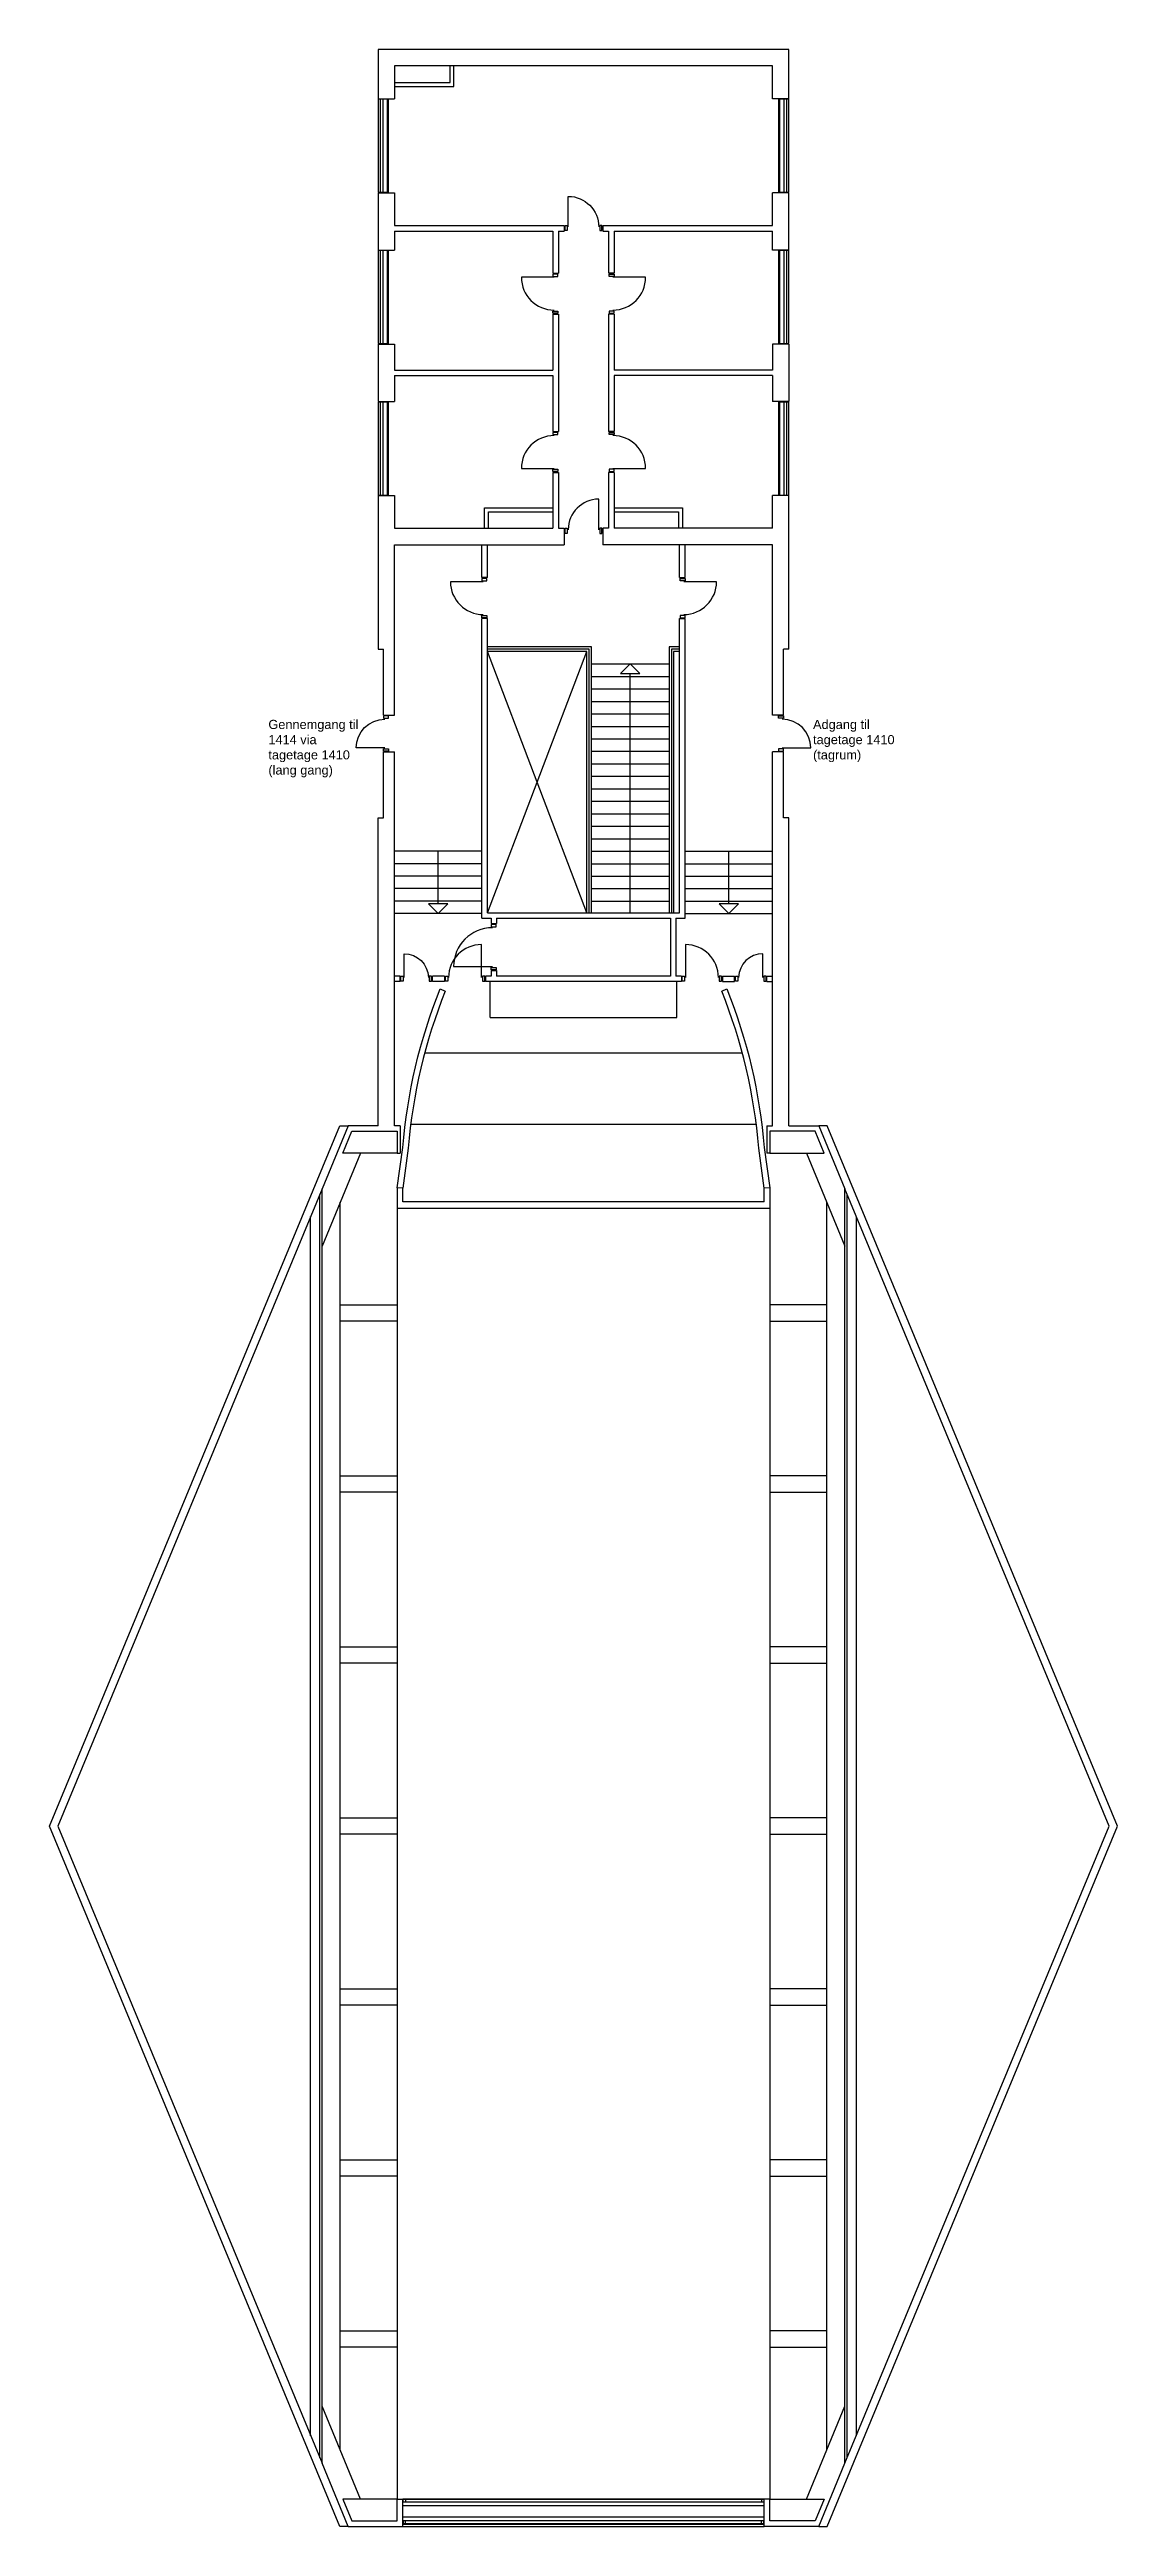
# Model space of a CAD drawing. Header units: millimetres. Extents: x -139084737 to -139061337, y 257852077 to 257906397.
import ezdxf

# ---------------------------------------------------------------- set-up
doc = ezdxf.new("R2010")
doc.units = ezdxf.units.MM
doc.header["$LTSCALE"] = 100
for name, color, linetype in [('A10--T', 1, 'Continuous'), ('A12----', 1, 'Continuous'), ('A21----', 7, 'Continuous'), ('a22--l-', 1, 'Continuous'), ('A22--U-', 3, 'Continuous'), ('A24----', 1, 'Continuous'), ('A27----', 1, 'Continuous'), ('A314---', 1, 'Continuous'), ('A314-S-', 8, 'Continuous'), ('A321---', 1, 'Continuous'), ('A37----', 2, 'Continuous')]:
    doc.layers.add(name, color=color, linetype=linetype)
doc.styles.add('ARIAL', font='arial.ttf')

# ---------------------------------------------------------------- blocks, each defined once
blk = doc.blocks.new('PIL')
for p, q in [((0, 0), (-212.1320343559637, -212.1320343559637)), ((0, 7.276e-12), (212.1320343559637, -212.1320343559564)), ((-212.1320343559637, -212.1320343559637), (212.1320343559746, -212.1320343559637))]:
    blk.add_line(p, q)
blk = doc.blocks.new('V206')
for p, q in [((2050.000000000007, 109.9999999999854), (10, 110)), ((2050.000000000007, 49.99999999998545), (10, 50))]:
    blk.add_line(p, q)
blk.add_lwpolyline([(2050.000000000015, -1.09139e-11), (2050.000000000007, 229.9999999999818), (10, 229.9999999999964), (10, -1.09139e-11)], close=True)
blk = doc.blocks.new('V206A3')
for p, q in [((2060, 204.9999999999782), (-7.276e-12, 204.9999999999782)), ((2060, 54.99999999997453), (-7.276e-12, 54.99999999997817))]:
    blk.add_line(p, q)
blk = doc.blocks.new('D85V')
for points in [[(70, 110.0424046834014), (20, 110.0424046834014), (20, 0.0424046834014007), (70, 0.0424046834014007)], [(830, 0.0424046834014007), (780, 0.0424046834014007), (780, 110.0424046834014), (830, 110.0424046834014)]]:
    blk.add_lwpolyline(points, close=True)
blk.add_lwpolyline([(90, 30.0424046834014), (90, -639.9575953165986, 0.4142135623730951), (760, 30.0424046834014)], format="xyb")
blk = doc.blocks.new('D85H')
for points in [[(-830, 0), (-780, 0), (-780, 110), (-830, 110)], [(-69.99999999999272, 110.0424046834014), (-19.99999999999272, 110.0424046834014), (-19.99999999999272, 0.0424046834014007), (-69.99999999999272, 0.0424046834014007)]]:
    blk.add_lwpolyline(points, close=True)
blk.add_lwpolyline([(-89.99999999999272, 30.0424046834014), (-89.99999999999272, -639.957595316555, -0.4142135623730948), (-760, 30.0424046834014)], format="xyb")
blk = doc.blocks.new('D90V')
for points in [[(20, 0.0424046834014007), (70, 0.0424046834014007), (70, 110.0424046834014), (20, 110.0424046834014)], [(829.9999999999927, 110.0424046834014), (879.9999999999927, 110.0424046834014), (879.9999999999927, 0.0424046834014007), (829.9999999999927, 0.0424046834014007)]]:
    blk.add_lwpolyline(points, close=True)
blk.add_lwpolyline([(90, 28.39798818088457), (90, -691.6020118191154, 0.4142135623730951), (810, 28.39798818088457)], format="xyb")
blk = doc.blocks.new('D90H')
for points in [[(-879.9999999999927, 0), (-829.9999999999927, 0), (-829.9999999999927, 110), (-879.9999999999927, 110)], [(-19.99999999999272, 109.9999999999927), (-19.99999999999272, -7.276e-12), (-69.99999999999272, -7.276e-12), (-69.99999999999272, 109.9999999999927)]]:
    blk.add_lwpolyline(points, close=True)
blk.add_lwpolyline([(-809.9999999999927, 28.35558349748317, 0.4142135623730951), (-89.99999999999272, -691.6444165025168), (-89.99999999999272, 28.35558349748317)], format="xyb")
blk = doc.blocks.new('D81V')
for points in [[(20, 110.0424046833941), (20, 0.0424046833941247), (70, 0.0424046833941247), (70, 110.0424046833941)], [(790, 0.0424046833941247), (740, 0.0424046833941247), (740, 110.0424046833941), (790, 110.0424046833941)]]:
    blk.add_lwpolyline(points, close=True)
blk.add_lwpolyline([(90, 28.39798818089184), (90, -601.6020118191082, 0.4142135623730951), (720, 28.39798818089184, 0.4142135623730951)], format="xyb")
blk = doc.blocks.new('D71H')
for points in [[(-640, 110.0424046834014), (-690, 110.0424046834014), (-690, 0.0424046834014007), (-640, 0.0424046834014007)], [(-20.00000000000728, 0.0424046834014007), (-70.00000000000728, 0.0424046834014007), (-70.00000000000728, 110.0424046834014), (-20.00000000000728, 110.0424046834014)]]:
    blk.add_lwpolyline(points, close=True)
blk.add_lwpolyline([(-90, 28.39798818088457), (-90, -491.6020118191154, -0.410250066279564), (-620, 28.39798818088457)], format="xyb")
blk = doc.blocks.new('D95H')
blk.add_line((-89.99999999999272, -821.6444165025423), (-89.99999999999272, 28.35558349748317))
for points in [[(-1010, 0), (-960, 0), (-960, 110), (-1010, 110)], [(-19.99999999999272, 109.9999999999927), (-19.99999999999272, -7.276e-12), (-69.99999999999272, -7.276e-12), (-69.99999999999272, 109.9999999999927)]]:
    blk.add_lwpolyline(points, close=True)
blk.add_arc((-89.99999999999272, 28.35558349748317), 850.0000000000073, 180, 270)
blk = doc.blocks.new('D71V')
for p, q in [((70, 110.0424046834014), (20, 110.0424046834014)), ((20, 110.0424046834014), (20, 0.0424046834014007)), ((20, 0.0424046834014007), (70, 0.0424046834014007)), ((70, 0.0424046834014007), (70, 110.0424046834014)), ((90, 28.39798818088457), (90, -491.6020118191154)), ((639.9999999999927, 0.0424046834014007), (639.9999999999927, 110.0424046834014)), ((639.9999999999927, 110.0424046834014), (689.9999999999927, 110.0424046834014)), ((689.9999999999927, 0.0424046834014007), (639.9999999999927, 0.0424046834014007)), ((689.9999999999927, 110.0424046834014), (689.9999999999927, 0.0424046834014007))]:
    blk.add_line(p, q)
blk.add_arc((91.4526085618927, 37.01359868510917), 528.617606347337, 269.8425545354011, 359.0661302777675)
blk = doc.blocks.new('D81H')
for points in [[(-790, 0.0424046834014007), (-740, 0.0424046834014007), (-740, 110.0424046834014), (-790, 110.0424046834014)], [(-70, 110.0424046834014), (-20, 110.0424046834014), (-20, 0.0424046834014007), (-70, 0.0424046834014007)]]:
    blk.add_lwpolyline(points, close=True)
blk.add_lwpolyline([(-90, 28.39798818088457), (-90, -601.6020118191154, -0.4142135623730951), (-720, 28.39798818088457)], format="xyb")

msp = doc.modelspace()

# ---------------------------------------------------------------- linework, layer by layer
at = {"layer": 'A12----'}
for points in [[(-139078113.0862124, 257882676.7721266), (-139077117.2756885, 257882676.7721266), (-139077117.2756885, 257882196.7721266), (-139078311.8362124, 257882196.7721266)], [(-139068957.2756885, 257882196.7721266), (-139067762.7151645, 257882196.7721266), (-139067961.4651645, 257882676.7721266), (-139068957.2756885, 257882676.7721266)], [(-139078367.2756885, 257878506.7721266), (-139078367.2756885, 257878866.7721266), (-139077117.2756885, 257878866.7721266), (-139077117.2756885, 257878506.7721266)], [(-139067707.2756885, 257878506.7721266), (-139067707.2756885, 257878866.7721266), (-139068957.2756885, 257878866.7721266), (-139068957.2756885, 257878506.7721266)], [(-139078367.2756885, 257874756.7721266), (-139078367.2756885, 257875116.7721266), (-139077117.2756885, 257875116.7721266), (-139077117.2756885, 257874756.7721266)], [(-139067707.2756885, 257874756.7721266), (-139067707.2756885, 257875116.7721266), (-139068957.2756885, 257875116.7721266), (-139068957.2756885, 257874756.7721266)], [(-139078367.2756885, 257871006.7721266), (-139078367.2756885, 257871366.7721266), (-139077117.2756885, 257871366.7721266), (-139077117.2756885, 257871006.7721266)], [(-139067707.2756885, 257871006.7721266), (-139067707.2756885, 257871366.7721266), (-139068957.2756885, 257871366.7721266), (-139068957.2756885, 257871006.7721266)], [(-139078367.2756885, 257867256.7721266), (-139078367.2756885, 257867616.7721266), (-139077117.2756885, 257867616.7721266), (-139077117.2756885, 257867256.7721266)], [(-139067707.2756885, 257867256.7721266), (-139067707.2756885, 257867616.7721266), (-139068957.2756885, 257867616.7721266), (-139068957.2756885, 257867256.7721266)], [(-139078367.2756885, 257863506.7721266), (-139078367.2756885, 257863866.7721266), (-139077117.2756885, 257863866.7721266), (-139077117.2756885, 257863506.7721266)], [(-139067707.2756885, 257863506.7721266), (-139067707.2756885, 257863866.7721266), (-139068957.2756885, 257863866.7721266), (-139068957.2756885, 257863506.7721266)], [(-139078367.2756885, 257859756.7721266), (-139078367.2756885, 257860116.7721266), (-139077117.2756885, 257860116.7721266), (-139077117.2756885, 257859756.7721266)], [(-139067707.2756885, 257859756.7721266), (-139067707.2756885, 257860116.7721266), (-139068957.2756885, 257860116.7721266), (-139068957.2756885, 257859756.7721266)], [(-139078367.2756885, 257856006.7721266), (-139078367.2756885, 257856366.7721266), (-139077117.2756885, 257856366.7721266), (-139077117.2756885, 257856006.7721266)], [(-139067707.2756885, 257856006.7721266), (-139067707.2756885, 257856366.7721266), (-139068957.2756885, 257856366.7721266), (-139068957.2756885, 257856006.7721266)], [(-139077117.2756885, 257852196.7721266), (-139077117.2756885, 257852676.7721266), (-139078311.8362124, 257852676.7721266), (-139078113.0862124, 257852196.7721266)], [(-139068957.2756885, 257852196.7721266), (-139068957.2756885, 257852676.7721266), (-139067762.7151645, 257852676.7721266), (-139067961.4651645, 257852196.7721266)]]:
    msp.add_lwpolyline(points, close=True, dxfattribs=at)
at = {"layer": 'A21----'}
for p, q in [((-139077537.2756885, 257906396.7721266), (-139077537.2756885, 257905316.7721266)), ((-139068537.2756885, 257906396.7721266), (-139077537.2756885, 257906396.7721266)), ((-139077177.2756885, 257906036.7721266), (-139077177.2756885, 257905316.7721266)), ((-139068897.2756885, 257906036.7721266), (-139077177.2756885, 257906036.7721266)), ((-139068897.2756885, 257905316.7721266), (-139068897.2756885, 257906036.7721266)), ((-139068537.2756885, 257905316.7721266), (-139068537.2756885, 257906396.7721266)), ((-139077537.2756885, 257905316.7721266), (-139077177.2756885, 257905316.7721266)), ((-139068537.2756885, 257905316.7721266), (-139068897.2756885, 257905316.7721266)), ((-139077537.2756885, 257903256.7721266), (-139077537.2756885, 257901996.7721266)), ((-139077537.2756885, 257903256.7721266), (-139077177.2756885, 257903256.7721266)), ((-139077177.2756885, 257903256.7721266), (-139077177.2756885, 257902536.7721266)), ((-139068897.2756885, 257902536.7721266), (-139068897.2756885, 257903256.7721266)), ((-139068537.2756885, 257903256.7721266), (-139068897.2756885, 257903256.7721266)), ((-139068537.2756885, 257901996.7721266), (-139068537.2756885, 257903256.7721266)), ((-139077177.2756885, 257902416.7721266), (-139077177.2756885, 257901996.7721266)), ((-139068897.2756885, 257901996.7721266), (-139068897.2756885, 257902416.7721266)), ((-139077537.2756885, 257901996.7721266), (-139077177.2756885, 257901996.7721266)), ((-139068537.2756885, 257901996.7721266), (-139068897.2756885, 257901996.7721266)), ((-139077537.2756885, 257899936.7721266), (-139077537.2756885, 257898676.7721266)), ((-139077537.2756885, 257899936.7721266), (-139077177.2756885, 257899936.7721266)), ((-139077177.2756885, 257899936.7721266), (-139077177.2756885, 257899366.7721266)), ((-139068537.2756885, 257899936.7721266), (-139068897.2756885, 257899936.7721266)), ((-139068897.2756885, 257899936.7721266), (-139068897.2756885, 257899366.7721266)), ((-139068537.2756885, 257899936.7721266), (-139068537.2756885, 257898676.7721266)), ((-139077177.2756885, 257899246.7721266), (-139077177.2756885, 257898676.7721266)), ((-139068897.2756885, 257899246.7721266), (-139068897.2756885, 257898676.7721266)), ((-139077537.2756885, 257898676.7721266), (-139077177.2756885, 257898676.7721266)), ((-139068537.2756885, 257898676.7721266), (-139068897.2756885, 257898676.7721266)), ((-139077537.2756885, 257896616.7721266), (-139077537.2756885, 257893246.7721266)), ((-139077537.2756885, 257896616.7721266), (-139077177.2756885, 257896616.7721266)), ((-139077177.2756885, 257896616.7721266), (-139077177.2756885, 257895896.7721266)), ((-139068897.2756885, 257895896.7721266), (-139068897.2756885, 257896616.7721266)), ((-139068537.2756885, 257896616.7721266), (-139068897.2756885, 257896616.7721266)), ((-139068537.2756885, 257893246.7721266), (-139068537.2756885, 257896616.7721266)), ((-139077177.2756885, 257891801.7721266), (-139077177.2756885, 257895536.7721266)), ((-139068897.2756885, 257891801.7721266), (-139068897.2756885, 257895536.7721266)), ((-139077537.2756885, 257893246.7721266), (-139077417.2756885, 257893246.7721266)), ((-139077417.2756885, 257891801.7721266), (-139077417.2756885, 257893246.7721266)), ((-139075142.2756885, 257887466.7721266), (-139072962.2756885, 257893196.7721266)), ((-139072962.2756885, 257887466.7721266), (-139075142.2756885, 257893196.7721266)), ((-139068657.2756885, 257891801.7721266), (-139068657.2756885, 257893246.7721266)), ((-139068537.2756885, 257893246.7721266), (-139068657.2756885, 257893246.7721266)), ((-139077417.2756885, 257891801.7721266), (-139077177.2756885, 257891801.7721266)), ((-139068657.2756885, 257891801.7721266), (-139068897.2756885, 257891801.7721266)), ((-139077417.2756885, 257890991.7721266), (-139077177.2756885, 257890991.7721266)), ((-139077417.2756885, 257889546.7721266), (-139077417.2756885, 257890991.7721266)), ((-139077177.2756885, 257882796.7721266), (-139077177.2756885, 257890991.7721266)), ((-139068657.2756885, 257890991.7721266), (-139068897.2756885, 257890991.7721266)), ((-139068897.2756885, 257882796.7721266), (-139068897.2756885, 257890991.7721266)), ((-139068657.2756885, 257889546.7721266), (-139068657.2756885, 257890991.7721266)), ((-139077537.2756885, 257889546.7721266), (-139077417.2756885, 257889546.7721266)), ((-139077537.2756885, 257882796.7721266), (-139077537.2756885, 257889546.7721266)), ((-139068537.2756885, 257889546.7721266), (-139068657.2756885, 257889546.7721266)), ((-139068537.2756885, 257882796.7721266), (-139068537.2756885, 257889546.7721266)), ((-139078193.2788404, 257882796.7721266), (-139078767.2756885, 257881410.515588)), ((-139077537.2756885, 257882796.7721266), (-139078193.2788404, 257882796.7721266)), ((-139077057.2756885, 257882796.7721266), (-139077177.2756885, 257882796.7721266)), ((-139077057.2756885, 257882796.7721266), (-139077057.2756885, 257882196.7721266)), ((-139069017.2756885, 257882796.7721266), (-139068897.2756885, 257882796.7721266)), ((-139069017.2756885, 257882796.7721266), (-139069017.2756885, 257882196.7721266)), ((-139068537.2756885, 257882796.7721266), (-139067881.2725365, 257882796.7721266)), ((-139067881.2725365, 257882796.7721266), (-139067307.2756885, 257881410.515588)), ((-139077922.1958283, 257882196.7721266), (-139078767.2756885, 257880155.8245398)), ((-139077117.2756885, 257882196.7721266), (-139077057.2756885, 257882196.7721266)), ((-139068957.2756885, 257882196.7721266), (-139069017.2756885, 257882196.7721266)), ((-139068152.3555486, 257882196.7721266), (-139067307.2756885, 257880155.8245398)), ((-139077922.1958283, 257852676.7721266), (-139078767.2756885, 257854717.7197134)), ((-139068152.3555486, 257852676.7721266), (-139067307.2756885, 257854717.7197134)), ((-139078193.2788404, 257852076.7721266), (-139078767.2756885, 257853463.0286653)), ((-139067881.2725365, 257852076.7721266), (-139067307.2756885, 257853463.0286653)), ((-139077117.2756885, 257852676.7721266), (-139076997.2756885, 257852676.7721266)), ((-139076997.2756885, 257852076.7721266), (-139076997.2756885, 257852676.7721266)), ((-139068957.2756885, 257852676.7721266), (-139069077.2756885, 257852676.7721266)), ((-139069077.2756885, 257852076.7721266), (-139069077.2756885, 257852676.7721266)), ((-139078193.2788404, 257852076.7721266), (-139076997.2756885, 257852076.7721266)), ((-139067881.2725365, 257852076.7721266), (-139069077.2756885, 257852076.7721266))]:
    msp.add_line(p, q, dxfattribs=at)
at = {"layer": 'A21----', "color": 15}
msp.add_line((-139076997.2756885, 257852076.7721266), (-139069077.2756885, 257852076.7721266), dxfattribs=at)
at = {"layer": 'a22--l-'}
for p, q in [((-139075262.2756885, 257894816.7721266), (-139075262.2756885, 257895536.7721266)), ((-139075142.2756885, 257894816.7721266), (-139075142.2756885, 257895536.7721266)), ((-139070932.2756885, 257894816.7721266), (-139070932.2756885, 257895536.7721266)), ((-139070812.2756885, 257894816.7721266), (-139070812.2756885, 257895536.7721266)), ((-139075142.2756885, 257894816.7721266), (-139075262.2756885, 257894816.7721266)), ((-139070932.2756885, 257894816.7721266), (-139070812.2756885, 257894816.7721266)), ((-139075142.2756885, 257893916.7721266), (-139075262.2756885, 257893916.7721266)), ((-139075262.2756885, 257887346.7721266), (-139075262.2756885, 257893916.7721266)), ((-139075142.2756885, 257887466.7721266), (-139075142.2756885, 257893916.7721266)), ((-139070932.2756885, 257893916.7721266), (-139070812.2756885, 257893916.7721266)), ((-139070932.2756885, 257887466.7721266), (-139070932.2756885, 257893916.7721266)), ((-139070812.2756885, 257887346.7721266), (-139070812.2756885, 257893916.7721266)), ((-139075142.2756885, 257887466.7721266), (-139070932.2756885, 257887466.7721266)), ((-139075262.2756885, 257887346.7721266), (-139075062.2756885, 257887346.7721266)), ((-139075062.2756885, 257887346.7721266), (-139075062.2756885, 257887226.7721266)), ((-139075062.2756885, 257887226.7721266), (-139074942.2756885, 257887226.7721266)), ((-139074942.2756885, 257887346.7721266), (-139071132.2756885, 257887346.7721266)), ((-139074942.2756885, 257887346.7721266), (-139074942.2756885, 257887226.7721266)), ((-139071132.2756885, 257887346.7721266), (-139071132.2756885, 257886076.7721266)), ((-139071012.2756885, 257887346.7721266), (-139070812.2756885, 257887346.7721266)), ((-139071012.2756885, 257887346.7721266), (-139071012.2756885, 257886076.7721266)), ((-139077057.2756885, 257886076.7721266), (-139077177.2756885, 257886076.7721266)), ((-139077057.2756885, 257885956.7721266), (-139077177.2756885, 257885956.7721266)), ((-139077057.2756885, 257885956.7721266), (-139077057.2756885, 257886076.7721266)), ((-139076347.2756885, 257885956.7721266), (-139076347.2756885, 257886076.7721266)), ((-139076082.2756885, 257886076.7721266), (-139076347.2756885, 257886076.7721266)), ((-139076082.2756885, 257885956.7721266), (-139076347.2756885, 257885956.7721266)), ((-139076082.2756885, 257886076.7721266), (-139076082.2756885, 257885956.7721266)), ((-139075182.2756885, 257886076.7721266), (-139075182.2756885, 257885956.7721266)), ((-139075062.2756885, 257886076.7721266), (-139075182.2756885, 257886076.7721266)), ((-139070892.2756885, 257885956.7721266), (-139075182.2756885, 257885956.7721266)), ((-139075062.2756885, 257886196.7721266), (-139075062.2756885, 257886076.7721266)), ((-139075062.2756885, 257886196.7721266), (-139074942.2756885, 257886196.7721266)), ((-139074942.2756885, 257886196.7721266), (-139074942.2756885, 257886076.7721266)), ((-139071132.2756885, 257886076.7721266), (-139074942.2756885, 257886076.7721266)), ((-139070892.2756885, 257886076.7721266), (-139071012.2756885, 257886076.7721266)), ((-139070892.2756885, 257886076.7721266), (-139070892.2756885, 257885956.7721266)), ((-139069992.2756885, 257886076.7721266), (-139069992.2756885, 257885956.7721266)), ((-139069992.2756885, 257886076.7721266), (-139069727.2756885, 257886076.7721266)), ((-139069992.2756885, 257885956.7721266), (-139069727.2756885, 257885956.7721266)), ((-139069727.2756885, 257885956.7721266), (-139069727.2756885, 257886076.7721266)), ((-139069017.2756885, 257885956.7721266), (-139069017.2756885, 257886076.7721266)), ((-139069017.2756885, 257886076.7721266), (-139068897.2756885, 257886076.7721266)), ((-139069017.2756885, 257885956.7721266), (-139068897.2756885, 257885956.7721266)), ((-139069556.0590081, 257884387.7721266), (-139076518.4923688, 257884387.7721266)), ((-139069250.1244434, 257882818.7721266), (-139076824.4269335, 257882818.7721266)), ((-139077117.2756885, 257881431.0516043), (-139077117.2756885, 257852676.7721266)), ((-139068957.2756885, 257880976.7721266), (-139077117.2756885, 257880976.7721266)), ((-139076997.2756885, 257881126.7721266), (-139076997.2756885, 257881422.9595939)), ((-139069077.2756885, 257881126.7721266), (-139076997.2756885, 257881126.7721266)), ((-139069077.2756885, 257881126.7721266), (-139069077.2756885, 257881422.9595939)), ((-139068957.2756885, 257881431.0516043), (-139068957.2756885, 257852676.7721266))]:
    msp.add_line(p, q, dxfattribs=at)
for points in [[(-139077177.2756885, 257905586.7721266), (-139075877.2756885, 257905586.7721266), (-139075877.2756885, 257906036.7721266)], [(-139077177.2756885, 257905671.7721266), (-139075962.2756885, 257905671.7721266), (-139075962.2756885, 257906036.7721266)], [(-139075207.2756885, 257895896.7721266), (-139075207.2756885, 257896346.7721266), (-139073707.2756885, 257896346.7721266)], [(-139075122.2756885, 257895896.7721266), (-139075122.2756885, 257896261.7721266), (-139073707.2756885, 257896261.7721266)], [(-139072367.2756885, 257896346.7721266), (-139070867.2756885, 257896346.7721266), (-139070867.2756885, 257895896.7721266)], [(-139072367.2756885, 257896261.7721266), (-139070952.2756885, 257896261.7721266), (-139070952.2756885, 257895896.7721266)]]:
    msp.add_lwpolyline(points, dxfattribs=at)
for points in [[(-139076997.2756885, 257882316.7721266, -0.0748291619242209), (-139076177.2756885, 257885796.7721266), (-139076068.5767152, 257885745.409257, 0.0747417548194822), (-139076877.9369589, 257882303.7992761), (-139076997.2756885, 257881422.9595939), (-139077117.2756885, 257881431.0516043)], [(-139069897.2756885, 257885796.7721266, -0.0748291619242209), (-139069077.2756885, 257882316.7721266), (-139068957.2756885, 257881431.0516043), (-139069077.2756885, 257881422.9595939), (-139069196.614418, 257882303.7992761, 0.0747417548194823), (-139070005.9746617, 257885745.409257)]]:
    msp.add_lwpolyline(points, format="xyb", close=True, dxfattribs=at)
at = {"layer": 'A22--U-'}
for p, q in [((-139077177.2756885, 257902536.7721266), (-139073462.2756885, 257902536.7721266)), ((-139077177.2756885, 257902416.7721266), (-139073707.2756885, 257902416.7721266)), ((-139073707.2756885, 257902416.7721266), (-139073707.2756885, 257901491.7721266)), ((-139073587.2756885, 257902416.7721266), (-139073462.2756885, 257902416.7721266)), ((-139073587.2756885, 257902416.7721266), (-139073587.2756885, 257901491.7721266)), ((-139073462.2756885, 257902536.7721266), (-139073462.2756885, 257902416.7721266)), ((-139072612.2756885, 257902536.7721266), (-139068897.2756885, 257902536.7721266)), ((-139072612.2756885, 257902536.7721266), (-139072612.2756885, 257902416.7721266)), ((-139072612.2756885, 257902416.7721266), (-139072487.2756885, 257902416.7721266)), ((-139072487.2756885, 257902416.7721266), (-139072487.2756885, 257901491.7721266)), ((-139072367.2756885, 257902416.7721266), (-139072367.2756885, 257901491.7721266)), ((-139072367.2756885, 257902416.7721266), (-139068897.2756885, 257902416.7721266)), ((-139073707.2756885, 257901491.7721266), (-139073587.2756885, 257901491.7721266)), ((-139072367.2756885, 257901491.7721266), (-139072487.2756885, 257901491.7721266)), ((-139073707.2756885, 257900591.7721266), (-139073707.2756885, 257899366.7721266)), ((-139073707.2756885, 257900591.7721266), (-139073587.2756885, 257900591.7721266)), ((-139073587.2756885, 257900591.7721266), (-139073587.2756885, 257898021.7721266)), ((-139072367.2756885, 257900591.7721266), (-139072487.2756885, 257900591.7721266)), ((-139072487.2756885, 257900591.7721266), (-139072487.2756885, 257898021.7721266)), ((-139072367.2756885, 257900591.7721266), (-139072367.2756885, 257899366.7721266)), ((-139077177.2756885, 257899366.7721266), (-139073707.2756885, 257899366.7721266)), ((-139077177.2756885, 257899246.7721266), (-139073707.2756885, 257899246.7721266)), ((-139073707.2756885, 257899246.7721266), (-139073707.2756885, 257898021.7721266)), ((-139068897.2756885, 257899366.7721266), (-139072367.2756885, 257899366.7721266)), ((-139068897.2756885, 257899246.7721266), (-139072367.2756885, 257899246.7721266)), ((-139072367.2756885, 257899246.7721266), (-139072367.2756885, 257898021.7721266)), ((-139073707.2756885, 257898021.7721266), (-139073587.2756885, 257898021.7721266)), ((-139072367.2756885, 257898021.7721266), (-139072487.2756885, 257898021.7721266)), ((-139073707.2756885, 257897121.7721266), (-139073707.2756885, 257895896.7721266)), ((-139073707.2756885, 257897121.7721266), (-139073587.2756885, 257897121.7721266)), ((-139073587.2756885, 257897121.7721266), (-139073587.2756885, 257895896.7721266)), ((-139072367.2756885, 257897121.7721266), (-139072487.2756885, 257897121.7721266)), ((-139072487.2756885, 257897121.7721266), (-139072487.2756885, 257895896.7721266)), ((-139072367.2756885, 257897121.7721266), (-139072367.2756885, 257895896.7721266)), ((-139077177.2756885, 257895896.7721266), (-139073707.2756885, 257895896.7721266)), ((-139073587.2756885, 257895896.7721266), (-139073462.2756885, 257895896.7721266)), ((-139073462.2756885, 257895896.7721266), (-139073462.2756885, 257895536.7721266)), ((-139072487.2756885, 257895896.7721266), (-139072612.2756885, 257895896.7721266)), ((-139072612.2756885, 257895896.7721266), (-139072612.2756885, 257895536.7721266)), ((-139068897.2756885, 257895896.7721266), (-139072367.2756885, 257895896.7721266)), ((-139077177.2756885, 257895536.7721266), (-139073462.2756885, 257895536.7721266)), ((-139068897.2756885, 257895536.7721266), (-139072612.2756885, 257895536.7721266))]:
    msp.add_line(p, q, dxfattribs=at)
at = {"layer": 'A24----'}
for p, q in [((-139072862.2756885, 257893296.7721266), (-139075142.2756885, 257893296.7721266)), ((-139072912.2756885, 257893246.7721266), (-139075142.2756885, 257893246.7721266)), ((-139072962.2756885, 257893196.7721266), (-139075142.2756885, 257893196.7721266)), ((-139072962.2756885, 257887466.7721266), (-139072962.2756885, 257893196.7721266)), ((-139072912.2756885, 257887466.7721266), (-139072912.2756885, 257893246.7721266)), ((-139072862.2756885, 257887466.7721266), (-139072862.2756885, 257893296.7721266)), ((-139072862.2756885, 257892922.9626028), (-139071162.2756885, 257892922.9626028)), ((-139070932.2756885, 257893296.7721266), (-139071162.2756885, 257893296.7721266)), ((-139071162.2756885, 257893296.7721266), (-139071162.2756885, 257887466.7721266)), ((-139070932.2756885, 257893246.7721266), (-139071112.2756885, 257893246.7721266)), ((-139071112.2756885, 257893246.7721266), (-139071112.2756885, 257887466.7721266)), ((-139070932.2756885, 257893196.7721266), (-139071062.2756885, 257893196.7721266)), ((-139071062.2756885, 257893196.7721266), (-139071062.2756885, 257887466.7721266)), ((-139072862.2756885, 257892649.153079), (-139071162.2756885, 257892649.153079)), ((-139072862.2756885, 257892375.3435552), (-139071162.2756885, 257892375.3435552)), ((-139072012.2756885, 257887466.7721266), (-139072012.2756885, 257892710.8305685)), ((-139072862.2756885, 257892101.5340314), (-139071162.2756885, 257892101.5340314)), ((-139072862.2756885, 257891827.7245076), (-139071162.2756885, 257891827.7245076)), ((-139072862.2756885, 257891553.9149837), (-139071162.2756885, 257891553.9149837)), ((-139072862.2756885, 257891280.10546), (-139071162.2756885, 257891280.10546)), ((-139072862.2756885, 257891006.2959361), (-139071162.2756885, 257891006.2959361)), ((-139072862.2756885, 257890732.4864123), (-139071162.2756885, 257890732.4864123)), ((-139072862.2756885, 257890458.6768885), (-139071162.2756885, 257890458.6768885)), ((-139072862.2756885, 257890184.8673647), (-139071162.2756885, 257890184.8673647)), ((-139072862.2756885, 257889911.0578409), (-139071162.2756885, 257889911.0578409)), ((-139072862.2756885, 257889637.2483171), (-139071162.2756885, 257889637.2483171)), ((-139072862.2756885, 257889363.4387933), (-139071162.2756885, 257889363.4387933)), ((-139072862.2756885, 257889089.6292695), (-139071162.2756885, 257889089.6292695)), ((-139075262.2756885, 257888815.8197457), (-139077177.2756885, 257888815.8197457)), ((-139076219.7756885, 257887658.904161), (-139076219.7756885, 257888815.8197457)), ((-139072862.2756885, 257888815.8197457), (-139071162.2756885, 257888815.8197457)), ((-139070812.2756885, 257888815.8197457), (-139068897.2756885, 257888815.8197457)), ((-139069854.7756885, 257887658.904161), (-139069854.7756885, 257888815.8197457)), ((-139075262.2756885, 257888542.0102218), (-139077177.2756885, 257888542.0102218)), ((-139075262.2756885, 257888268.200698), (-139077177.2756885, 257888268.200698)), ((-139072862.2756885, 257888542.0102218), (-139071162.2756885, 257888542.0102218)), ((-139072862.2756885, 257888268.200698), (-139071162.2756885, 257888268.200698)), ((-139070812.2756885, 257888542.0102218), (-139068897.2756885, 257888542.0102218)), ((-139070812.2756885, 257888268.200698), (-139068897.2756885, 257888268.200698)), ((-139075262.2756885, 257887994.3911742), (-139077177.2756885, 257887994.3911742)), ((-139075262.2756885, 257887720.5816504), (-139077177.2756885, 257887720.5816504)), ((-139072862.2756885, 257887994.3911742), (-139071162.2756885, 257887994.3911742)), ((-139072862.2756885, 257887720.5816504), (-139071162.2756885, 257887720.5816504)), ((-139070812.2756885, 257887994.3911742), (-139068897.2756885, 257887994.3911742)), ((-139070812.2756885, 257887720.5816504), (-139068897.2756885, 257887720.5816504)), ((-139075262.2756885, 257887446.7721266), (-139077177.2756885, 257887446.7721266)), ((-139070812.2756885, 257887446.7721266), (-139068897.2756885, 257887446.7721266)), ((-139075082.2756885, 257885166.7721266), (-139075082.2756885, 257885956.7721266)), ((-139070992.2756885, 257885166.7721266), (-139070992.2756885, 257885956.7721266)), ((-139075082.2756885, 257885166.7721266), (-139070992.2756885, 257885166.7721266))]:
    msp.add_line(p, q, dxfattribs=at)
at = {"layer": 'A27----'}
for points in [[(-139078193.2788404, 257852076.7721266), (-139078377.2756885, 257852076.7721266), (-139084737.2756885, 257867436.7721266), (-139078377.2756885, 257882796.7721266), (-139078193.2788404, 257882796.7721266)], [(-139067881.2725365, 257852076.7721266), (-139067697.2756885, 257852076.7721266), (-139061337.2756885, 257867436.7721266), (-139067697.2756885, 257882796.7721266), (-139067881.2725365, 257882796.7721266)], [(-139078767.2756885, 257881410.515588), (-139084553.2788404, 257867436.7721266), (-139078767.2756885, 257853463.0286653)], [(-139067307.2756885, 257853463.0286653), (-139061521.2725365, 257867436.7721266), (-139067307.2756885, 257881410.515588)]]:
    msp.add_lwpolyline(points, dxfattribs=at)
at = {"layer": 'A314---'}
for p, q in [((-139069077.2756885, 257852676.7721266), (-139076997.2756885, 257852676.7721266)), ((-139069077.2756885, 257852526.7721266), (-139076997.2756885, 257852526.7721266)), ((-139069077.2756885, 257852281.7721266), (-139076997.2756885, 257852281.7721266)), ((-139069077.2756885, 257852131.7721266), (-139076997.2756885, 257852131.7721266))]:
    msp.add_line(p, q, dxfattribs=at)
at = {"layer": 'A314-S-'}
for p, q in [((-139076937.2756885, 257852676.7721266), (-139076937.2756885, 257852606.7721266)), ((-139076937.2756885, 257852126.7721266), (-139076937.2756885, 257852196.7721266)), ((-139069137.2756885, 257852676.7721266), (-139069137.2756885, 257852606.7721266)), ((-139069137.2756885, 257852126.7721266), (-139069137.2756885, 257852196.7721266))]:
    msp.add_line(p, q, dxfattribs=at)
for points in [[(-139069087.2756885, 257852606.7721266), (-139076987.2756885, 257852606.7721266), (-139076987.2756885, 257852676.7721266), (-139069087.2756885, 257852676.7721266)], [(-139069087.2756885, 257852196.7721266), (-139076987.2756885, 257852196.7721266), (-139076987.2756885, 257852126.7721266), (-139069087.2756885, 257852126.7721266)]]:
    msp.add_lwpolyline(points, close=True, dxfattribs=at)
at = {"layer": 'A37----'}
for p, q in [((-139078817.2756885, 257853583.7833823), (-139078817.2756885, 257881289.760871)), ((-139078767.2756885, 257853463.0286653), (-139078767.2756885, 257881410.515588)), ((-139078367.2756885, 257853751.6819775), (-139078367.2756885, 257881121.8622757)), ((-139067707.2756885, 257853751.6819775), (-139067707.2756885, 257881121.8622757)), ((-139067307.2756885, 257853463.0286653), (-139067307.2756885, 257881410.515588)), ((-139067257.2756885, 257853583.7833823), (-139067257.2756885, 257881289.760871)), ((-139079017.2756885, 257854066.8022502), (-139079017.2756885, 257880806.7420031)), ((-139067057.2756885, 257854066.8022502), (-139067057.2756885, 257880806.7420031))]:
    msp.add_line(p, q, dxfattribs=at)

# ---------------------------------------------------------------- block references
at = {"layer": 'A24----'}
msp.add_blockref('PIL', (-139072012.2756885, 257892922.9626028), dxfattribs=at)
at = {"layer": 'A24----', "rotation": 180}
for p in [(-139076219.7756885, 257887446.7721266), (-139069854.7756885, 257887446.7721266)]:
    msp.add_blockref('PIL', p, dxfattribs=at)
at = {"layer": 'A314---'}
for p, rotation in [((-139077537.2756885, 257905316.7721266), 270), ((-139068537.2756885, 257903256.7721266), 90), ((-139077537.2756885, 257901996.7721266), 270), ((-139068537.2756885, 257899936.7721266), 90), ((-139077537.2756885, 257898676.7721266), 270), ((-139068537.2756885, 257896616.7721266), 90)]:
    msp.add_blockref('V206A3', p, dxfattribs=dict(at, rotation=rotation))
at = {"layer": 'A314-S-'}
for p, rotation in [((-139077537.2756885, 257905316.7721266), 270), ((-139068537.2756885, 257903256.7721266), 90), ((-139077537.2756885, 257901996.7721266), 270), ((-139068537.2756885, 257899936.7721266), 90), ((-139077537.2756885, 257898676.7721266), 270), ((-139068537.2756885, 257896616.7721266), 90)]:
    msp.add_blockref('V206', p, dxfattribs=dict(at, rotation=rotation))
at = {"layer": 'A321---'}
for name, p, rotation in [('D85H', (-139073462.2756885, 257902536.7721266), 180), ('D90V', (-139073707.2756885, 257901491.7721266), 270), ('D90H', (-139072367.2756885, 257901491.7721266), 90), ('D90H', (-139073707.2756885, 257897121.7721266), 270), ('D90V', (-139072367.2756885, 257897121.7721266), 90), ('D85V', (-139072612.2756885, 257895896.7721266), 180), ('D90V', (-139075262.2756885, 257894816.7721266), 270), ('D90H', (-139070812.2756885, 257894816.7721266), 90), ('D81H', (-139077417.2756885, 257890991.7721266), 270), ('D81V', (-139068657.2756885, 257890991.7721266), 90), ('D95H', (-139075062.2756885, 257886196.7721266), 270), ('D71H', (-139077057.2756885, 257886076.7721266), 180), ('D90V', (-139075182.2756885, 257886076.7721266), 180), ('D90H', (-139070892.2756885, 257886076.7721266), 180), ('D71V', (-139069017.2756885, 257886076.7721266), 180)]:
    msp.add_blockref(name, p, dxfattribs=dict(at, rotation=rotation))

# ---------------------------------------------------------------- texts
at = {"layer": 'A10--T', "char_height": 200, "attachment_point": 1, "style": 'ARIAL'}
for s, insert in [('Gennemgang til \\P1414 via tagetage 1410\\P(lang gang)', (-139079942.7200247, 257891696.07424)), ('Adgang til tagetage 1410\\P(tagrum)', (-139068006.9396004, 257891696.07424))]:
    msp.add_mtext_dynamic_manual_height_columns(s, width=2016.190558969975, gutter_width=12.5, heights=[0], dxfattribs=dict(at, insert=insert))

doc.saveas('drawing.dxf')
